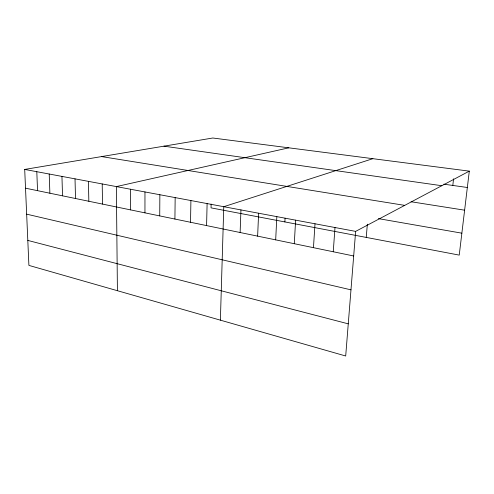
<?xml version="1.0" encoding="UTF-8"?>
<svg xmlns="http://www.w3.org/2000/svg" width="494" height="494" viewBox="0 0 494 494"><rect width="100%" height="100%" fill="white"/><g stroke="black" fill="none" stroke-linecap="round" stroke-linejoin="round"><path stroke-width="0.74" d="M144.952 212.858L144.964 191.944M159.729 215.909L159.858 194.735M174.913 219.046L175.166 197.6M190.53 222.275L190.912 200.552M206.585 225.591L207.109 203.584M211.129 204.065L211.037 207.869L459.235 255.108L469.3 171.14L212.797 138.005L24.7 169.43L28.899 265.395L345.695 355.995L355.643 231.39L469.3 171.14M220.386 320.155L223.776 206.702L372.853 158.685M240.121 232.52L240.942 209.913M257.633 236.138L258.621 213.229M275.683 239.868L276.838 216.638M284.871 221.923L285.069 218.2M294.282 243.709L295.622 220.157M313.462 247.673L314.999 223.782M333.252 251.761L334.994 227.524M366.239 237.41L367.345 224.196M452.807 185.441L453.566 178.816M288.799 147.823L116.362 186.59L117.411 290.707M443.816 184.176L467.343 187.492M163.94 146.168L441.797 185.719M411.057 201.75L464.619 210.185M101.591 156.586L404.722 205.374M378.373 218.62L461.865 233.174M24.7 169.43L355.643 231.39M25.521 188.183L353.679 255.978M26.657 214.161L350.975 289.848M27.806 240.411L348.264 323.842M36.803 171.696L37.55 190.672M49.215 174.018L49.882 193.216M61.948 176.401L62.534 195.834M75.02 178.853L75.514 198.514M88.432 181.36L88.84 201.268M102.209 183.941L102.517 204.09M130.472 189.233L130.57 209.888"/></g></svg>
